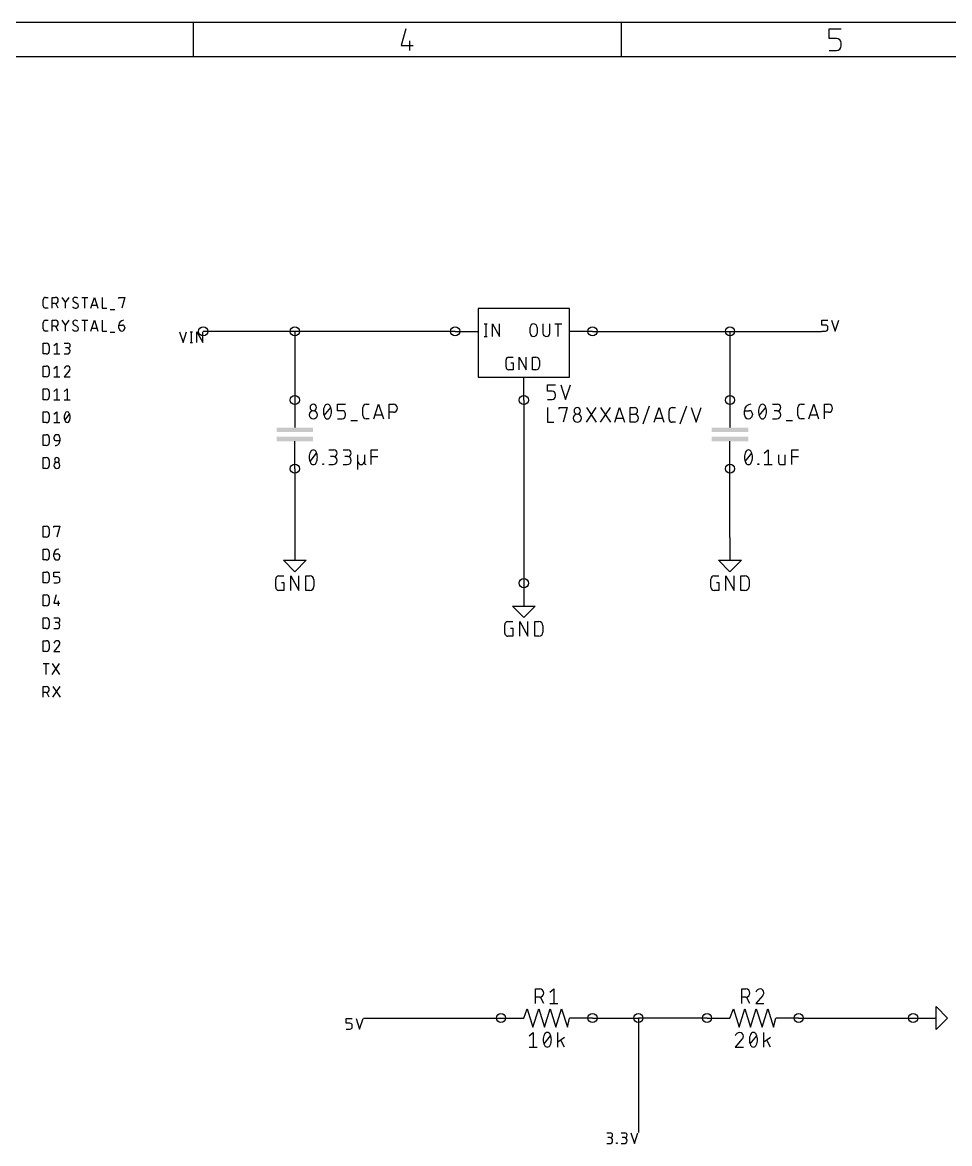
# Model space of a CAD drawing. Extents: x -226 to 161, y 99 to 359.
# Drawn here: x -98.8 to 4, y 235 to 359.4 of the extents above; entities that cross this region are included whole.
import ezdxf

# ---------------------------------------------------------------- set-up
doc = ezdxf.new("R2010")
doc.units = 0
for name, color, linetype in [('91', 122, 'CONTINUOUS'), ('94', 12, 'CONTINUOUS'), ('95', 251, 'CONTINUOUS'), ('96', 251, 'CONTINUOUS')]:
    doc.layers.add(name, color=color, linetype=linetype)

# ---------------------------------------------------------------- blocks, each defined once
blk = doc.blocks.new('RECT')
blk.add_solid([(-0.5, -0.5), (0.5, -0.5), (-0.5, 0.5), (0.5, 0.5)])

msp = doc.modelspace()

# ---------------------------------------------------------------- linework, layer by layer
at = {"layer": '91'}
for p, q in [((-68.58, 325.12), (-78.74, 325.12)), ((-68.58, 325.12), (-68.58, 317.5)), ((-50.8, 325.12), (-68.58, 325.12)), ((-35.56, 325.12), (-20.32, 325.12)), ((-20.32, 325.12), (-20.32, 317.5)), ((-20.32, 325.12), (-10.16, 325.12)), ((-43.18, 317.5), (-43.18, 297.18)), ((-68.58, 309.88), (-68.58, 302.26)), ((-20.32, 302.26), (-20.32, 309.88)), ((-60.96, 248.92), (-45.72, 248.92)), ((-35.56, 248.92), (-30.48, 248.92)), ((-22.86, 248.92), (-30.48, 248.92)), ((-30.48, 248.92), (-30.48, 236.22)), ((-12.7, 248.92), (0, 248.92))]:
    msp.add_line(p, q, dxfattribs=at)
for centre in [(-78.74, 325.12), (-68.58, 325.12), (-50.8, 325.12), (-35.56, 325.12), (-20.32, 325.12), (-68.58, 317.5), (-43.18, 317.5), (-20.32, 317.5), (-68.58, 309.88), (-20.32, 309.88), (-43.18, 297.18), (-45.72, 248.92), (-35.56, 248.92), (-30.48, 248.92), (-22.86, 248.92), (-12.7, 248.92), (0, 248.92)]:
    msp.add_circle(centre, 0.508, dxfattribs=at)
at = {"layer": '94'}
for p, q in [((161.29, 359.41), (-226.06, 359.41)), ((-79.8513, 359.41), (-79.8513, 355.6)), ((-56.2518, 358.7084), (-56.7867, 356.8364)), ((-32.385, 359.41), (-32.385, 355.6)), ((-9.3204, 357.6387), (-9.3204, 358.7084)), ((-9.3204, 358.7084), (-7.9833, 358.7084)), ((-55.8507, 357.3713), (-55.8507, 356.3016)), ((-8.5182, 357.6387), (-9.3204, 357.6387)), ((-7.9833, 356.8364), (-7.9833, 357.1039)), ((-56.7867, 356.8364), (-55.4496, 356.8364)), ((-9.3204, 356.3016), (-8.5182, 356.3016)), ((157.48, 355.6), (-222.25, 355.6)), ((-38.1, 327.66), (-48.26, 327.66)), ((-48.26, 327.66), (-48.26, 320.04)), ((-38.1, 320.04), (-38.1, 327.66)), ((-50.8, 325.12), (-48.26, 325.12)), ((-35.56, 325.12), (-38.1, 325.12)), ((-48.26, 320.04), (-38.1, 320.04)), ((-43.18, 317.5), (-43.18, 320.04)), ((-68.58, 317.5), (-68.58, 314.96)), ((-20.32, 317.5), (-20.32, 314.96)), ((-68.58, 314.96), (-68.58, 314.452)), ((-20.32, 314.96), (-20.32, 314.452)), ((-68.58, 312.42), (-68.58, 312.928)), ((-68.58, 309.88), (-68.58, 312.42)), ((-20.32, 312.42), (-20.32, 312.928)), ((-20.32, 309.88), (-20.32, 312.42)), ((-68.58, 302.26), (-68.58, 299.72)), ((-20.32, 302.26), (-20.32, 299.72)), ((-69.85, 299.72), (-67.31, 299.72)), ((-68.58, 298.45), (-69.85, 299.72)), ((-67.31, 299.72), (-68.58, 298.45)), ((-21.59, 299.72), (-19.05, 299.72)), ((-20.32, 298.45), (-21.59, 299.72)), ((-19.05, 299.72), (-20.32, 298.45)), ((-43.18, 297.18), (-43.18, 294.64)), ((-44.45, 294.64), (-41.91, 294.64)), ((-43.18, 293.37), (-44.45, 294.64)), ((-41.91, 294.64), (-43.18, 293.37)), ((2.54, 247.65), (2.54, 250.19)), ((2.54, 250.19), (3.81, 248.92)), ((-45.72, 248.92), (-43.18, 248.92)), ((-43.18, 248.92), (-42.799, 249.936)), ((-42.799, 249.936), (-42.164, 247.904)), ((-42.164, 247.904), (-41.529, 249.936)), ((-41.529, 249.936), (-40.894, 247.904)), ((-40.894, 247.904), (-40.259, 249.936)), ((-40.259, 249.936), (-39.624, 247.904)), ((-39.624, 247.904), (-38.989, 249.936)), ((-38.989, 249.936), (-38.354, 247.904)), ((-38.354, 247.904), (-38.1, 248.92)), ((-35.56, 248.92), (-38.1, 248.92)), ((-22.86, 248.92), (-20.32, 248.92)), ((-20.32, 248.92), (-19.939, 249.936)), ((-19.939, 249.936), (-19.304, 247.904)), ((-19.304, 247.904), (-18.669, 249.936)), ((-18.669, 249.936), (-18.034, 247.904)), ((-18.034, 247.904), (-17.399, 249.936)), ((-17.399, 249.936), (-16.764, 247.904)), ((-16.764, 247.904), (-16.129, 249.936)), ((-16.129, 249.936), (-15.494, 247.904)), ((-15.494, 247.904), (-15.24, 248.92)), ((-12.7, 248.92), (-15.24, 248.92)), ((0, 248.92), (2.54, 248.92)), ((3.81, 248.92), (2.54, 247.65))]:
    msp.add_line(p, q, dxfattribs=at)
for centre, start, end in [((-8.5182, 357.1039), 0, 90), ((-8.5182, 356.8364), 270, 0)]:
    msp.add_arc(centre, 0.5348, start, end, dxfattribs=at)
at = {"layer": '95'}
for p, q in [((-96.4819, 327.9634), (-96.4819, 328.6266)), ((-96.2166, 328.8919), (-95.9513, 328.8919)), ((-95.482, 327.6981), (-95.482, 328.8919)), ((-95.482, 328.8919), (-95.1504, 328.8919)), ((-94.4117, 328.8919), (-94.0138, 328.3282)), ((-94.0138, 328.3282), (-93.6159, 328.8919)), ((-92.2118, 328.8919), (-91.5486, 328.8919)), ((-91.8802, 327.6981), (-91.8802, 328.8919)), ((-91.2113, 327.6981), (-90.8134, 328.8919)), ((-90.8134, 328.8919), (-90.4155, 327.6981)), ((-89.9619, 328.8919), (-89.9619, 327.6981)), ((-88.097, 328.7593), (-88.097, 328.8919)), ((-88.097, 328.8919), (-87.4338, 328.8919)), ((-87.4338, 328.8919), (-87.7654, 327.6981)), ((-95.9513, 327.6981), (-96.2166, 327.6981)), ((-95.1504, 328.2287), (-95.482, 328.2287)), ((-94.8187, 327.6981), (-95.084, 328.2287)), ((-94.0138, 327.6981), (-94.0138, 328.3282)), ((-92.7099, 328.1955), (-93.0747, 328.3945)), ((-90.515, 327.9966), (-91.1119, 327.9966)), ((-89.9619, 327.6981), (-89.4314, 327.6981)), ((-89.0594, 327.5655), (-88.5288, 327.5655)), ((-96.4819, 325.4234), (-96.4819, 326.0866)), ((-96.2166, 326.3519), (-95.9513, 326.3519)), ((-95.482, 325.1581), (-95.482, 326.3519)), ((-95.482, 326.3519), (-95.1504, 326.3519)), ((-94.4117, 326.3519), (-94.0138, 325.7882)), ((-94.0138, 325.7882), (-93.6159, 326.3519)), ((-92.2118, 326.3519), (-91.5486, 326.3519)), ((-91.8802, 325.1581), (-91.8802, 326.3519)), ((-91.2113, 325.1581), (-90.8134, 326.3519)), ((-90.8134, 326.3519), (-90.4155, 325.1581)), ((-89.9619, 326.3519), (-89.9619, 325.1581)), ((-10.1219, 325.8213), (-10.1219, 326.3519)), ((-10.1219, 326.3519), (-9.4587, 326.3519)), ((-9.0452, 326.3519), (-8.6473, 325.1581)), ((-8.6473, 325.1581), (-8.2494, 326.3519)), ((-95.9513, 325.1581), (-96.2166, 325.1581)), ((-95.1504, 325.6887), (-95.482, 325.6887)), ((-94.8187, 325.1581), (-95.084, 325.6887)), ((-94.0138, 325.1581), (-94.0138, 325.7882)), ((-92.7099, 325.6555), (-93.0747, 325.8545)), ((-90.515, 325.4565), (-91.1119, 325.4565)), ((-89.9619, 325.1581), (-89.4314, 325.1581)), ((-89.0594, 325.0255), (-88.5288, 325.0255)), ((-88.097, 325.8213), (-87.6991, 325.8213)), ((-88.097, 325.4897), (-88.097, 325.8213)), ((-87.4338, 325.556), (-87.4338, 325.4897)), ((-81.3745, 325.0819), (-80.9766, 323.8881)), ((-80.9766, 323.8881), (-80.5787, 325.0819)), ((-80.1949, 325.0819), (-79.9296, 325.0819)), ((-80.0622, 325.0819), (-80.0622, 323.8881)), ((-79.4413, 323.8881), (-79.4413, 325.0819)), ((-79.4413, 325.0819), (-78.7781, 323.8881)), ((-78.7781, 323.8881), (-78.7781, 325.0819)), ((-47.5615, 325.9455), (-47.2511, 325.9455)), ((-47.4063, 325.9455), (-47.4063, 324.5485)), ((-46.6536, 324.5485), (-46.6536, 325.9455)), ((-46.6536, 325.9455), (-45.8775, 324.5485)), ((-45.8775, 324.5485), (-45.8775, 325.9455)), ((-42.4815, 324.9366), (-42.4815, 325.5574)), ((-41.7054, 325.5574), (-41.7054, 324.9366)), ((-41.067, 325.9455), (-41.067, 324.9366)), ((-40.2909, 324.9366), (-40.2909, 325.9455)), ((-39.7438, 325.9455), (-38.9677, 325.9455)), ((-39.3557, 324.5485), (-39.3557, 325.9455)), ((-9.724, 325.8213), (-10.1219, 325.8213)), ((-10.1219, 325.1581), (-9.724, 325.1581)), ((-9.4587, 325.4234), (-9.4587, 325.556)), ((-96.4819, 322.6181), (-96.4819, 323.8119)), ((-96.4819, 323.8119), (-96.1503, 323.8119)), ((-95.3008, 323.5466), (-94.9692, 323.8119)), ((-94.9692, 323.8119), (-94.9692, 322.6181)), ((-94.1578, 323.8119), (-93.7599, 323.8119)), ((-80.1949, 323.8881), (-79.9296, 323.8881)), ((-47.5615, 324.5485), (-47.2511, 324.5485)), ((-96.1503, 322.6181), (-96.4819, 322.6181)), ((-95.8187, 323.4803), (-95.8187, 322.9497)), ((-95.3008, 322.6181), (-94.6376, 322.6181)), ((-94.1578, 322.6181), (-93.8262, 322.6181)), ((-93.7599, 323.2813), (-94.0252, 323.2813)), ((-44.8381, 322.2625), (-44.3724, 322.2625)), ((-43.6884, 320.8655), (-43.6884, 322.2625)), ((-43.6884, 322.2625), (-42.9123, 320.8655)), ((-42.9123, 320.8655), (-42.9123, 322.2625)), ((-42.2283, 320.8655), (-42.2283, 322.2625)), ((-42.2283, 322.2625), (-41.8402, 322.2625)), ((-96.4819, 320.0781), (-96.4819, 321.2719)), ((-96.4819, 321.2719), (-96.1503, 321.2719)), ((-95.3008, 321.0066), (-94.9692, 321.2719)), ((-94.9692, 321.2719), (-94.9692, 320.0781)), ((-45.1485, 321.1759), (-45.1485, 321.9521)), ((-44.6052, 321.6416), (-44.3724, 321.6416)), ((-44.3724, 321.6416), (-44.3724, 320.8655)), ((-41.4522, 321.8744), (-41.4522, 321.2536)), ((-96.1503, 320.0781), (-96.4819, 320.0781)), ((-95.8187, 320.9403), (-95.8187, 320.4097)), ((-95.3008, 320.0781), (-94.6376, 320.0781)), ((-93.5941, 320.7413), (-94.1578, 320.0781)), ((-94.1578, 320.0781), (-93.4946, 320.0781)), ((-44.3724, 320.8655), (-44.8381, 320.8655)), ((-41.8402, 320.8655), (-42.2283, 320.8655)), ((-96.4819, 317.5381), (-96.4819, 318.7319)), ((-96.4819, 318.7319), (-96.1503, 318.7319)), ((-95.3008, 318.4666), (-94.9692, 318.7319)), ((-94.9692, 318.7319), (-94.9692, 317.5381)), ((-94.1578, 318.4666), (-93.8262, 318.7319)), ((-93.8262, 318.7319), (-93.8262, 317.5381)), ((-40.5638, 318.4793), (-40.5638, 319.2018)), ((-40.5638, 319.2018), (-39.6607, 319.2018)), ((-39.091, 319.2018), (-38.5491, 317.5762)), ((-38.5491, 317.5762), (-38.0073, 319.2018)), ((-96.1503, 317.5381), (-96.4819, 317.5381)), ((-95.8187, 318.4003), (-95.8187, 317.8697)), ((-95.3008, 317.5381), (-94.6376, 317.5381)), ((-94.1578, 317.5381), (-93.4946, 317.5381)), ((-40.0219, 318.4793), (-40.5638, 318.4793)), ((-40.5638, 317.5762), (-40.0219, 317.5762)), ((-39.6607, 317.9374), (-39.6607, 318.1181)), ((-96.4819, 314.9981), (-96.4819, 316.1919)), ((-96.4819, 316.1919), (-96.1503, 316.1919)), ((-95.3008, 315.9266), (-94.9692, 316.1919)), ((-94.9692, 316.1919), (-94.9692, 314.9981)), ((-65.3264, 315.7784), (-64.6039, 316.6816)), ((-63.8536, 316.3203), (-63.8536, 317.0428)), ((-63.8536, 317.0428), (-62.9504, 317.0428)), ((-63.3117, 316.3203), (-63.8536, 316.3203)), ((-61.0439, 315.7784), (-61.0439, 316.6816)), ((-60.6826, 317.0428), (-60.3214, 317.0428)), ((-59.8277, 315.4172), (-59.2858, 317.0428)), ((-59.2858, 317.0428), (-58.7439, 315.4172)), ((-58.101, 315.4172), (-58.101, 317.0428)), ((-58.101, 317.0428), (-57.6495, 317.0428)), ((-57.6495, 316.1397), (-58.101, 316.1397)), ((-18.7198, 316.3203), (-18.1779, 316.3203)), ((-18.7198, 315.8688), (-18.7198, 316.3203)), ((-17.0664, 315.7784), (-16.3439, 316.6816)), ((-15.5936, 317.0428), (-15.0517, 317.0428)), ((-15.0517, 316.3203), (-15.4129, 316.3203)), ((-12.7839, 315.7784), (-12.7839, 316.6816)), ((-12.4226, 317.0428), (-12.0614, 317.0428)), ((-11.5677, 315.4172), (-11.0258, 317.0428)), ((-11.0258, 317.0428), (-10.4839, 315.4172)), ((-9.841, 315.4172), (-9.841, 317.0428)), ((-9.841, 317.0428), (-9.3895, 317.0428)), ((-9.3895, 316.1397), (-9.841, 316.1397)), ((-96.1503, 314.9981), (-96.4819, 314.9981)), ((-95.8187, 315.8603), (-95.8187, 315.3297)), ((-95.3008, 314.9981), (-94.6376, 314.9981)), ((-94.0915, 315.2634), (-93.5609, 315.9266)), ((-63.8536, 315.4172), (-63.3117, 315.4172)), ((-62.9504, 315.7784), (-62.9504, 315.9591)), ((-62.3564, 315.2366), (-61.634, 315.2366)), ((-60.3214, 315.4172), (-60.6826, 315.4172)), ((-58.8794, 315.8236), (-59.6922, 315.8236)), ((-17.8167, 315.9591), (-17.8167, 315.8688)), ((-15.5936, 315.4172), (-15.142, 315.4172)), ((-14.0964, 315.2366), (-13.374, 315.2366)), ((-12.0614, 315.4172), (-12.4226, 315.4172)), ((-10.6194, 315.8236), (-11.4322, 315.8236)), ((-96.4819, 312.4581), (-96.4819, 313.6519)), ((-96.4819, 313.6519), (-96.1503, 313.6519)), ((-96.1503, 312.4581), (-96.4819, 312.4581)), ((-95.8187, 313.3203), (-95.8187, 312.7897)), ((-95.3008, 313.254), (-95.3008, 313.3203)), ((-94.6376, 312.9887), (-95.0355, 312.9887)), ((-94.6376, 313.3203), (-94.6376, 312.9887)), ((-96.4819, 309.9181), (-96.4819, 311.1119)), ((-96.4819, 311.1119), (-96.1503, 311.1119)), ((-96.1503, 309.9181), (-96.4819, 309.9181)), ((-95.8187, 310.7803), (-95.8187, 310.2497)), ((-96.4819, 302.2981), (-96.4819, 303.4919)), ((-96.4819, 303.4919), (-96.1503, 303.4919)), ((-95.8187, 303.1603), (-95.8187, 302.6297)), ((-95.3008, 303.3593), (-95.3008, 303.4919)), ((-95.3008, 303.4919), (-94.6376, 303.4919)), ((-94.6376, 303.4919), (-94.9692, 302.2981)), ((-96.1503, 302.2981), (-96.4819, 302.2981)), ((-96.4819, 299.7581), (-96.4819, 300.9519)), ((-96.4819, 300.9519), (-96.1503, 300.9519)), ((-95.8187, 300.6203), (-95.8187, 300.0897)), ((-95.3008, 300.4213), (-94.9029, 300.4213)), ((-95.3008, 300.0897), (-95.3008, 300.4213)), ((-94.6376, 300.156), (-94.6376, 300.0897)), ((-96.1503, 299.7581), (-96.4819, 299.7581)), ((-96.4819, 297.2181), (-96.4819, 298.4119)), ((-96.4819, 298.4119), (-96.1503, 298.4119)), ((-95.8187, 298.0803), (-95.8187, 297.5497)), ((-95.3008, 297.8813), (-95.3008, 298.4119)), ((-95.3008, 298.4119), (-94.6376, 298.4119)), ((-94.9029, 297.8813), (-95.3008, 297.8813)), ((-94.6376, 297.4834), (-94.6376, 297.616)), ((-96.1503, 297.2181), (-96.4819, 297.2181)), ((-95.3008, 297.2181), (-94.9029, 297.2181)), ((-96.4819, 294.6781), (-96.4819, 295.8719)), ((-96.4819, 295.8719), (-96.1503, 295.8719)), ((-95.8187, 295.5403), (-95.8187, 295.0097)), ((-95.0355, 295.8719), (-95.3008, 294.9434)), ((-95.3008, 294.9434), (-94.6376, 294.9434)), ((-94.8366, 295.2087), (-94.8366, 294.6781)), ((-96.1503, 294.6781), (-96.4819, 294.6781)), ((-96.4819, 292.1381), (-96.4819, 293.3319)), ((-96.4819, 293.3319), (-96.1503, 293.3319)), ((-95.8187, 293.0003), (-95.8187, 292.4697)), ((-95.3008, 293.3319), (-94.9029, 293.3319)), ((-94.9029, 292.8013), (-95.1682, 292.8013)), ((-96.1503, 292.1381), (-96.4819, 292.1381)), ((-95.3008, 292.1381), (-94.9692, 292.1381)), ((-96.4819, 289.5981), (-96.4819, 290.7919)), ((-96.4819, 290.7919), (-96.1503, 290.7919)), ((-95.8187, 290.4603), (-95.8187, 289.9297)), ((-94.7371, 290.2613), (-95.3008, 289.5981)), ((-96.1503, 289.5981), (-96.4819, 289.5981)), ((-95.3008, 289.5981), (-94.6376, 289.5981)), ((-96.4819, 288.2519), (-95.8187, 288.2519)), ((-96.1503, 287.0581), (-96.1503, 288.2519)), ((-95.4814, 287.0581), (-94.6856, 288.2519)), ((-95.4814, 288.2519), (-94.6856, 287.0581)), ((-96.4819, 284.5181), (-96.4819, 285.7119)), ((-96.4819, 285.7119), (-96.1503, 285.7119)), ((-96.1503, 285.0487), (-96.4819, 285.0487)), ((-95.8187, 284.5181), (-96.084, 285.0487)), ((-95.4117, 284.5181), (-94.6158, 285.7119)), ((-95.4117, 285.7119), (-94.6158, 284.5181)), ((-41.8685, 250.5202), (-41.8685, 252.1458)), ((-41.8685, 252.1458), (-41.417, 252.1458)), ((-40.3146, 251.7846), (-39.863, 252.1458)), ((-39.863, 252.1458), (-39.863, 250.5202)), ((-19.0085, 250.5202), (-19.0085, 252.1458)), ((-19.0085, 252.1458), (-18.557, 252.1458)), ((-16.6869, 251.4233), (-17.4546, 250.5202)), ((-41.417, 251.2427), (-41.8685, 251.2427)), ((-40.9654, 250.5202), (-41.3267, 251.2427)), ((-40.3146, 250.5202), (-39.4115, 250.5202)), ((-18.557, 251.2427), (-19.0085, 251.2427)), ((-18.1054, 250.5202), (-18.4667, 251.2427)), ((-17.4546, 250.5202), (-16.5515, 250.5202)), ((-62.8706, 248.3513), (-62.8706, 248.8819)), ((-62.8706, 248.8819), (-62.2074, 248.8819)), ((-61.794, 248.8819), (-61.396, 247.6881)), ((-61.396, 247.6881), (-60.9981, 248.8819)), ((-62.4727, 248.3513), (-62.8706, 248.3513)), ((-62.8706, 247.6881), (-62.4727, 247.6881)), ((-62.2074, 247.9534), (-62.2074, 248.086)), ((-33.9908, 236.1819), (-33.5929, 236.1819)), ((-33.5929, 235.6513), (-33.8582, 235.6513)), ((-32.3906, 236.1819), (-31.9927, 236.1819)), ((-31.9927, 235.6513), (-32.258, 235.6513)), ((-31.314, 236.1819), (-30.916, 234.9881)), ((-30.916, 234.9881), (-30.5181, 236.1819)), ((-33.9908, 234.9881), (-33.6592, 234.9881)), ((-32.8923, 234.9881), (-32.8923, 235.0544)), ((-32.8923, 235.0544), (-32.826, 235.0544)), ((-32.826, 234.9881), (-32.8923, 234.9881)), ((-32.826, 235.0544), (-32.826, 234.9881)), ((-32.3906, 234.9881), (-32.059, 234.9881))]:
    msp.add_line(p, q, dxfattribs=at)
for centre, radius, start, end in [((-96.2166, 328.6266), 0.2653, 90, 180), ((-95.1504, 328.5603), 0.3316, 270, 90), ((-92.9421, 328.6266), 0.2653, 90, 180), ((-92.9379, 328.6266), 0.2694, 180.0002, 239.4892), ((-92.9421, 328.3945), 0.4974, 53.1299, 89.9999), ((-96.2166, 327.9634), 0.2653, 180, 270), ((-92.8426, 328.2585), 0.5604, 224.7613, 269.9994), ((-92.8426, 327.9634), 0.2653, 269.9993, 0), ((-92.8467, 327.9634), 0.2694, 360, 59.4913), ((-96.2166, 326.0866), 0.2653, 90, 180), ((-95.1504, 326.0203), 0.3316, 270, 90), ((-92.9421, 326.0866), 0.2653, 90, 180), ((-92.9379, 326.0866), 0.2694, 180.0002, 239.4892), ((-92.9421, 325.8545), 0.4974, 53.1299, 89.9999), ((-87.5664, 325.8213), 0.5306, 90, 180), ((-96.2166, 325.4234), 0.2653, 180, 270), ((-92.8426, 325.7185), 0.5604, 224.7613, 269.9994), ((-92.8426, 325.4234), 0.2653, 269.9993, 0), ((-92.8467, 325.4234), 0.2694, 360, 59.4913), ((-87.7654, 325.4897), 0.3316, 180, 0), ((-87.6991, 325.556), 0.2653, 0.0007, 90), ((-42.0934, 325.5574), 0.3881, 0, 180), ((-42.0934, 324.9366), 0.3881, 180, 0), ((-40.679, 324.9366), 0.3881, 180, 0), ((-9.724, 325.556), 0.2653, 360, 90.0007), ((-9.724, 325.4234), 0.2653, 270, 359.9987), ((-96.1503, 323.4803), 0.3316, 0, 90), ((-93.7599, 323.5466), 0.2653, 270, 90), ((-96.1503, 322.9497), 0.3316, 270, 0), ((-93.8262, 322.9497), 0.3316, 270, 90), ((-44.8381, 321.9521), 0.3104, 90, 180), ((-41.8402, 321.8744), 0.3881, 0, 90), ((-96.1503, 320.9403), 0.3316, 0, 90), ((-93.793, 320.8885), 0.3834, 90.0001, 162.0551), ((-93.793, 320.9735), 0.2984, 0, 90), ((-44.8381, 321.1759), 0.3104, 180, 270), ((-41.8402, 321.2536), 0.3881, 270, 0), ((-96.1503, 320.4097), 0.3316, 270, 0), ((-93.8151, 320.9735), 0.3206, 313.6027, 359.9998), ((-96.1503, 318.4003), 0.3316, 0, 90), ((-96.1503, 317.8697), 0.3316, 270, 0), ((-40.0219, 318.1181), 0.3612, 0, 90), ((-40.0219, 317.9374), 0.3612, 270, 0), ((-96.1503, 315.8603), 0.3316, 0, 90), ((-93.8262, 315.9465), 0.2454, 89.9998, 161.0757), ((-93.8262, 315.9465), 0.2454, 18.9247, 89.9998), ((-66.5282, 315.8688), 0.4516, 0, 180), ((-66.5282, 316.6816), 0.3612, 0, 180), ((-66.5282, 316.6816), 0.3612, 180, 0), ((-64.0771, 316.23), 1.3396, 154.0109, 180), ((-64.077, 316.23), 1.3396, 180, 205.9889), ((-64.9651, 316.7087), 0.3342, 90.0001, 161.0756), ((-64.9651, 316.7086), 0.3342, 18.9254, 90), ((-65.8532, 316.23), 1.3396, 359.9999, 25.9891), ((-65.8532, 316.23), 1.3396, 334.0111, 0), ((-63.3117, 315.9591), 0.3612, 0, 90), ((-60.6826, 316.6816), 0.3612, 90, 180), ((-57.6495, 316.5912), 0.4516, 270, 90), ((-17.9973, 316.3203), 0.7225, 90, 180), ((-18.1779, 315.9591), 0.3612, 0, 90), ((-15.8171, 316.23), 1.3396, 154.0109, 180), ((-15.817, 316.23), 1.3396, 180, 205.9889), ((-16.7051, 316.7087), 0.3342, 90.0001, 161.0756), ((-16.7051, 316.7086), 0.3342, 18.9254, 90), ((-17.5932, 316.23), 1.3396, 359.9999, 25.9891), ((-17.5932, 316.23), 1.3396, 334.0111, 0), ((-15.142, 315.8688), 0.4516, 270, 90), ((-15.0517, 316.6816), 0.3612, 270, 90), ((-12.4226, 316.6816), 0.3612, 90, 180), ((-9.3895, 316.5912), 0.4516, 270, 90), ((-96.1503, 315.3297), 0.3316, 270, 0), ((-93.174, 315.595), 0.9838, 154.0112, 180), ((-93.174, 315.595), 0.9838, 180.0001, 205.9885), ((-93.8262, 315.2435), 0.2454, 198.9248, 270), ((-93.8262, 315.2435), 0.2454, 270, 341.0745), ((-94.4784, 315.595), 0.9838, 360, 25.9896), ((-94.4784, 315.595), 0.9838, 334.0107, 359.9999), ((-66.5282, 315.8688), 0.4516, 180, 0), ((-64.9651, 315.7514), 0.3342, 198.925, 270), ((-64.9651, 315.7514), 0.3342, 270.0001, 341.0743), ((-63.3117, 315.7784), 0.3612, 270, 0), ((-60.6826, 315.7784), 0.3612, 180, 270), ((-18.2682, 315.8688), 0.4516, 180, 0), ((-16.7051, 315.7514), 0.3342, 198.925, 270), ((-16.7051, 315.7514), 0.3342, 270.0001, 341.0743), ((-12.4226, 315.7784), 0.3612, 180, 270), ((-96.1503, 313.3203), 0.3316, 0, 90), ((-94.9692, 313.3203), 0.3316, 0, 180), ((-96.1503, 312.7897), 0.3316, 270, 0), ((-95.0355, 313.254), 0.2653, 179.9993, 270), ((-95.1682, 312.9887), 0.5306, 269.9997, 360), ((-96.1503, 310.7803), 0.3316, 0, 90), ((-94.9692, 310.8466), 0.2653, 0, 180), ((-96.1503, 310.2497), 0.3316, 270, 0), ((-94.9692, 310.2497), 0.3316, 0, 180), ((-94.9692, 310.2497), 0.3316, 180, 0), ((-94.9692, 310.8466), 0.2653, 180, 0), ((-96.1503, 303.1603), 0.3316, 0, 90), ((-96.1503, 302.6297), 0.3316, 270, 0), ((-96.1503, 300.6203), 0.3316, 0, 90), ((-96.1503, 300.0897), 0.3316, 270, 0), ((-94.7702, 300.4213), 0.5306, 90, 180), ((-94.9692, 300.0897), 0.3316, 180, 0), ((-94.9029, 300.156), 0.2653, 0.0007, 90), ((-96.1503, 298.0803), 0.3316, 0, 90), ((-96.1503, 297.5497), 0.3316, 270, 0), ((-94.9029, 297.616), 0.2653, 360, 90.0007), ((-94.9029, 297.4834), 0.2653, 270, 359.9987), ((-96.1503, 295.5403), 0.3316, 0, 90), ((-96.1503, 295.0097), 0.3316, 270, 0), ((-96.1503, 293.0003), 0.3316, 0, 90), ((-96.1503, 292.4697), 0.3316, 270, 0), ((-94.9692, 292.4697), 0.3316, 270, 90), ((-94.9029, 293.0666), 0.2653, 270, 90), ((-96.1503, 290.4603), 0.3316, 0, 90), ((-96.1503, 289.9297), 0.3316, 270, 0), ((-94.936, 290.4085), 0.3834, 90.0001, 162.0551), ((-94.936, 290.4934), 0.2984, 0, 90), ((-94.9581, 290.4934), 0.3206, 313.6027, 359.9998), ((-96.1503, 285.3803), 0.3316, 270, 90), ((-41.417, 251.6942), 0.4516, 270, 90), ((-18.557, 251.6942), 0.4516, 270, 90), ((-16.9579, 251.6237), 0.5221, 89.9999, 162.0554), ((-16.9579, 251.7394), 0.4064, 0, 90), ((-16.988, 251.7394), 0.4365, 313.6035, 359.9999), ((-62.4727, 248.086), 0.2653, 360, 90.0007), ((-62.4727, 247.9534), 0.2653, 270, 359.9987), ((-33.6592, 235.3197), 0.3316, 270, 90), ((-33.5929, 235.9166), 0.2653, 270, 90), ((-32.059, 235.3197), 0.3316, 270, 90), ((-31.9927, 235.9166), 0.2653, 270, 90)]:
    msp.add_arc(centre, radius, start, end, dxfattribs=at)
at = {"layer": '96'}
for p, q in [((-40.5638, 316.6618), (-40.5638, 315.0362)), ((-39.2642, 316.4812), (-39.2642, 316.6618)), ((-39.2642, 316.6618), (-38.3611, 316.6618)), ((-38.3611, 316.6618), (-38.8126, 315.0362)), ((-36.2282, 315.0362), (-35.1445, 316.6618)), ((-36.2282, 316.6618), (-35.1445, 315.0362)), ((-34.6651, 315.0362), (-33.5814, 316.6618)), ((-34.6651, 316.6618), (-33.5814, 315.0362)), ((-33.102, 315.0362), (-32.5601, 316.6618)), ((-32.5601, 316.6618), (-32.0183, 315.0362)), ((-31.3754, 315.0362), (-31.3754, 316.6618)), ((-31.3754, 316.6618), (-30.9238, 316.6618)), ((-29.9514, 314.8556), (-29.229, 316.8424)), ((-28.7253, 315.0362), (-28.1834, 316.6618)), ((-28.1834, 316.6618), (-27.6415, 315.0362)), ((-27.0758, 315.3974), (-27.0758, 316.3006)), ((-26.7145, 316.6618), (-26.3533, 316.6618)), ((-25.8352, 314.8556), (-25.1127, 316.8424)), ((-24.609, 316.6618), (-24.0672, 315.0362)), ((-24.0672, 315.0362), (-23.5253, 316.6618)), ((-40.5638, 315.0362), (-39.8413, 315.0362)), ((-32.1537, 315.4426), (-32.9665, 315.4426)), ((-31.3754, 315.9393), (-30.9238, 315.9393)), ((-30.9238, 315.0362), (-31.3754, 315.0362)), ((-27.777, 315.4426), (-28.5898, 315.4426)), ((-26.3533, 315.0362), (-26.7145, 315.0362)), ((-66.8895, 310.6984), (-66.167, 311.6016)), ((-64.7914, 311.9628), (-64.2496, 311.9628)), ((-64.2496, 311.2403), (-64.6108, 311.2403)), ((-63.2283, 311.9628), (-62.6864, 311.9628)), ((-62.6864, 311.2403), (-63.0477, 311.2403)), ((-61.5758, 309.7953), (-61.5758, 311.4209)), ((-60.8533, 311.4209), (-60.8533, 310.6984)), ((-60.0991, 310.3372), (-60.0991, 311.9628)), ((-60.0991, 311.9628), (-59.3766, 311.9628)), ((-60.0991, 311.2403), (-59.3766, 311.2403)), ((-18.6295, 310.6984), (-17.907, 311.6016)), ((-16.5314, 311.6016), (-16.0799, 311.9628)), ((-16.0799, 311.9628), (-16.0799, 310.3372)), ((-14.9301, 311.4209), (-14.9301, 310.6081)), ((-14.2076, 310.3372), (-14.2076, 311.4209)), ((-13.4543, 310.3372), (-13.4543, 311.9628)), ((-13.4543, 311.9628), (-12.7318, 311.9628)), ((-13.4543, 311.2403), (-12.7318, 311.2403)), ((-65.4792, 310.3372), (-65.4792, 310.4275)), ((-65.4792, 310.4275), (-65.3889, 310.4275)), ((-65.3889, 310.3372), (-65.4792, 310.3372)), ((-65.3889, 310.4275), (-65.3889, 310.3372)), ((-64.7914, 310.3372), (-64.3399, 310.3372)), ((-63.2283, 310.3372), (-62.7768, 310.3372)), ((-60.8533, 310.6984), (-60.8533, 310.5178)), ((-17.2192, 310.3372), (-17.2192, 310.4275)), ((-17.2192, 310.4275), (-17.1289, 310.4275)), ((-17.1289, 310.3372), (-17.2192, 310.3372)), ((-17.1289, 310.4275), (-17.1289, 310.3372)), ((-16.5314, 310.3372), (-15.6283, 310.3372)), ((-14.6592, 310.3372), (-14.2076, 310.3372)), ((-70.6989, 296.7284), (-70.6989, 297.6316)), ((-70.3376, 297.9928), (-69.7958, 297.9928)), ((-69.0316, 296.3672), (-69.0316, 297.9928)), ((-69.0316, 297.9928), (-68.1284, 296.3672)), ((-68.1284, 296.3672), (-68.1284, 297.9928)), ((-67.3642, 296.3672), (-67.3642, 297.9928)), ((-67.3642, 297.9928), (-66.9127, 297.9928)), ((-66.4611, 297.5412), (-66.4611, 296.8188)), ((-22.4389, 296.7284), (-22.4389, 297.6316)), ((-22.0776, 297.9928), (-21.5358, 297.9928)), ((-20.7716, 296.3672), (-20.7716, 297.9928)), ((-20.7716, 297.9928), (-19.8684, 296.3672)), ((-19.8684, 296.3672), (-19.8684, 297.9928)), ((-19.1042, 296.3672), (-19.1042, 297.9928)), ((-19.1042, 297.9928), (-18.6527, 297.9928)), ((-18.2011, 297.5412), (-18.2011, 296.8188)), ((-69.7958, 296.3672), (-70.3376, 296.3672)), ((-70.0667, 297.2703), (-69.7958, 297.2703)), ((-69.7958, 297.2703), (-69.7958, 296.3672)), ((-66.9127, 296.3672), (-67.3642, 296.3672)), ((-21.5358, 296.3672), (-22.0776, 296.3672)), ((-21.8067, 297.2703), (-21.5358, 297.2703)), ((-21.5358, 297.2703), (-21.5358, 296.3672)), ((-18.6527, 296.3672), (-19.1042, 296.3672)), ((-45.2989, 291.6484), (-45.2989, 292.5516)), ((-44.9376, 292.9128), (-44.3958, 292.9128)), ((-43.6316, 291.2872), (-43.6316, 292.9128)), ((-43.6316, 292.9128), (-42.7284, 291.2872)), ((-42.7284, 291.2872), (-42.7284, 292.9128)), ((-41.9642, 291.2872), (-41.9642, 292.9128)), ((-41.9642, 292.9128), (-41.5127, 292.9128)), ((-41.0611, 292.4612), (-41.0611, 291.7388)), ((-44.3958, 291.2872), (-44.9376, 291.2872)), ((-44.6667, 292.1903), (-44.3958, 292.1903)), ((-44.3958, 292.1903), (-44.3958, 291.2872)), ((-41.5127, 291.2872), (-41.9642, 291.2872)), ((-42.5919, 246.9586), (-42.1404, 247.3198)), ((-42.1404, 247.3198), (-42.1404, 245.6942)), ((-40.9385, 246.0554), (-40.216, 246.9586)), ((-39.4106, 245.6942), (-39.4106, 247.3198)), ((-38.6881, 246.7779), (-39.4106, 246.2361)), ((-38.6881, 245.6942), (-39.0945, 246.4618)), ((-18.9643, 246.5973), (-19.7319, 245.6942)), ((-18.0785, 246.0554), (-17.356, 246.9586)), ((-16.5506, 245.6942), (-16.5506, 247.3198)), ((-15.8281, 246.7779), (-16.5506, 246.2361)), ((-15.8281, 245.6942), (-16.2345, 246.4618)), ((-42.5919, 245.6942), (-41.6888, 245.6942)), ((-19.7319, 245.6942), (-18.8288, 245.6942))]:
    msp.add_line(p, q, dxfattribs=at)
for centre, radius, start, end in [((-37.2495, 316.3006), 0.3612, 0, 180), ((-37.2495, 316.3006), 0.3612, 180, 0), ((-30.9238, 316.3006), 0.3612, 270, 90), ((-26.7145, 316.3006), 0.3612, 90, 180), ((-37.2495, 315.4878), 0.4516, 0, 180), ((-37.2495, 315.4878), 0.4516, 180, 0), ((-30.9238, 315.4878), 0.4516, 270, 90), ((-26.7145, 315.3974), 0.3612, 180, 270), ((-65.6402, 311.15), 1.3396, 154.0109, 180), ((-65.6402, 311.15), 1.3396, 180, 205.9889), ((-66.5282, 311.6286), 0.3342, 90.0001, 161.0756), ((-66.5282, 311.6286), 0.3342, 18.9254, 90), ((-67.4163, 311.15), 1.3396, 359.9999, 25.9891), ((-67.4163, 311.15), 1.3396, 334.0111, 0), ((-64.3399, 310.7888), 0.4516, 270, 90), ((-64.2496, 311.6016), 0.3612, 270, 90), ((-62.7768, 310.7888), 0.4516, 270, 90), ((-62.6864, 311.6016), 0.3612, 270, 90), ((-17.3802, 311.15), 1.3396, 154.0109, 180), ((-17.3802, 311.15), 1.3396, 180, 205.9889), ((-18.2682, 311.6286), 0.3342, 90.0001, 161.0756), ((-18.2682, 311.6286), 0.3342, 18.9254, 90), ((-19.1563, 311.15), 1.3396, 359.9999, 25.9891), ((-19.1563, 311.15), 1.3396, 334.0111, 0), ((-66.5282, 310.6714), 0.3342, 198.925, 270), ((-66.5282, 310.6714), 0.3342, 270.0001, 341.0743), ((-61.2145, 310.6984), 0.3612, 180, 0), ((-60.6727, 310.5178), 0.1806, 180, 269.999), ((-18.2682, 310.6714), 0.3342, 198.925, 270), ((-18.2682, 310.6714), 0.3342, 270.0001, 341.0743), ((-14.6592, 310.6081), 0.2709, 180, 270), ((-70.3376, 297.6316), 0.3612, 90, 180), ((-66.9127, 297.5412), 0.4516, 0, 90), ((-22.0776, 297.6316), 0.3612, 90, 180), ((-18.6527, 297.5412), 0.4516, 0, 90), ((-70.3376, 296.7284), 0.3612, 180, 270), ((-66.9127, 296.8188), 0.4516, 270, 0), ((-22.0776, 296.7284), 0.3612, 180, 270), ((-18.6527, 296.8188), 0.4516, 270, 0), ((-44.9376, 292.5516), 0.3612, 90, 180), ((-41.5127, 292.4612), 0.4516, 0, 90), ((-44.9376, 291.6484), 0.3612, 180, 270), ((-41.5127, 291.7388), 0.4516, 270, 0), ((-39.6892, 246.507), 1.3396, 154.0109, 180), ((-39.6891, 246.507), 1.3396, 180, 205.9889), ((-40.5772, 246.9857), 0.3342, 90.0001, 161.0756), ((-40.5772, 246.9856), 0.3342, 18.9254, 90), ((-41.4653, 246.507), 1.3396, 359.9999, 25.9891), ((-41.4653, 246.507), 1.3396, 334.0111, 0), ((-19.2352, 246.7977), 0.5221, 89.9999, 162.0554), ((-19.2352, 246.9134), 0.4064, 0, 90), ((-19.2653, 246.9134), 0.4365, 313.6035, 359.9999), ((-16.8292, 246.507), 1.3396, 154.0109, 180), ((-16.8291, 246.507), 1.3396, 180, 205.9889), ((-17.7172, 246.9857), 0.3342, 90.0001, 161.0756), ((-17.7172, 246.9856), 0.3342, 18.9254, 90), ((-18.6053, 246.507), 1.3396, 359.9999, 25.9891), ((-18.6053, 246.507), 1.3396, 334.0111, 0), ((-40.5772, 246.0284), 0.3342, 198.925, 270), ((-40.5772, 246.0284), 0.3342, 270.0001, 341.0743), ((-17.7172, 246.0284), 0.3342, 198.925, 270), ((-17.7172, 246.0284), 0.3342, 270.0001, 341.0743)]:
    msp.add_arc(centre, radius, start, end, dxfattribs=at)

# ---------------------------------------------------------------- block references
at = {"layer": '94', "xscale": 4.064, "yscale": 0.508}
for p in [(-68.58, 314.198), (-20.32, 314.198), (-68.58, 313.182), (-20.32, 313.182)]:
    msp.add_blockref('RECT', p, dxfattribs=at)

doc.saveas('drawing.dxf')
